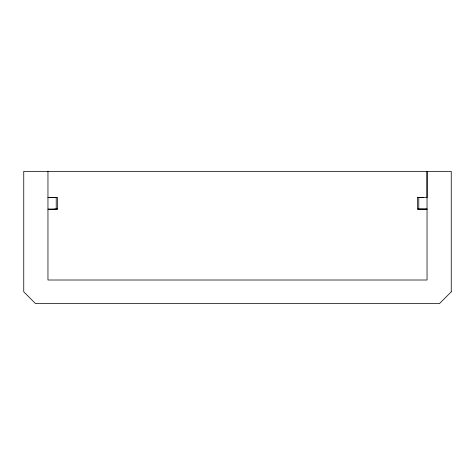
<?xml version="1.0" encoding="UTF-8"?>
<svg xmlns="http://www.w3.org/2000/svg" width="475" height="475" viewBox="0 0 475 475"><rect width="100%" height="100%" fill="white"/><g stroke="black" fill="none" stroke-linecap="round" stroke-linejoin="round"><path stroke-width="0.71" d="M417.59 209.143L427.043 209.16L417.59 209.154L417.59 197.38L427.043 197.351L427.043 171.368L427.043 197.238M53.865 209.196L57.41 208.976L57.41 197.368L47.957 197.386L56.228 197.386L56.228 209.178L47.957 209.196L56.228 209.196M423.35 197.416L418.772 197.386L418.772 209.16L427.043 209.16M421.135 197.416L417.59 197.41M427.043 197.351L427.043 280.012L47.957 280.012L47.957 171.368M56.228 208.976L57.41 208.976L56.228 208.976M451.25 291.822L439.44 303.632L35.56 303.632L23.75 291.822L23.75 171.368L451.25 171.368L451.25 291.822"/></g></svg>
